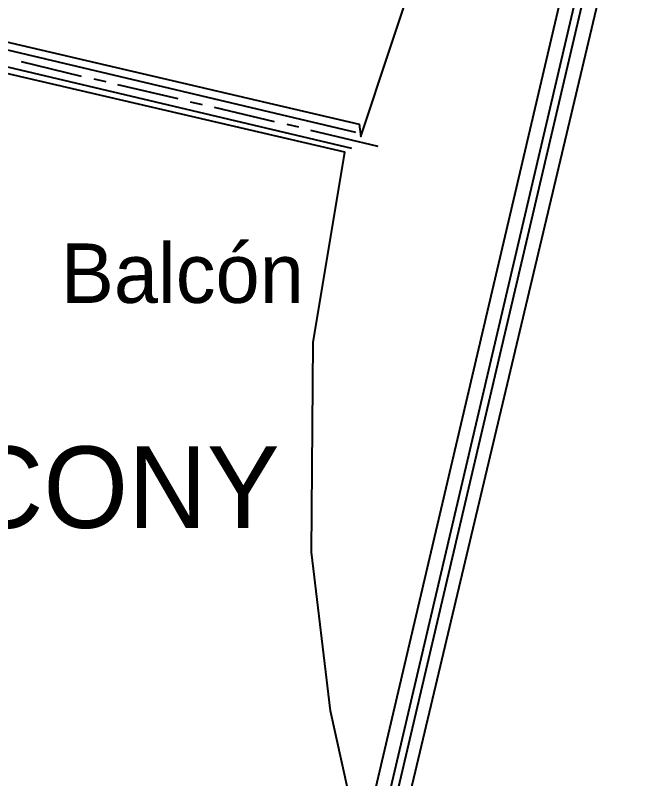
# Model space of a CAD drawing. Header units: feet. Extents: x -84 to 198, y -22 to 181.
# Drawn here: x 122.63 to 135.55, y 60.16 to 75.56 of the extents above; entities that cross this region are included whole.
import ezdxf
from ezdxf.enums import TextEntityAlignment as Align

# ---------------------------------------------------------------- set-up
doc = ezdxf.new("R2010")
doc.units = ezdxf.units.FT
for name, color, linetype in [('A-AREA-UNIDAD', 30, 'CONTINUOUS'), ('A-LINEA', 7, 'CONTINUOUS'), ('A-NOMBRE-ESPACIO', 2, 'CONTINUOUS'), ('A-TEXTO-PDF', 3, 'CONTINUOUS')]:
    doc.layers.add(name, color=color, linetype=linetype)

msp = doc.modelspace()

# ---------------------------------------------------------------- linework, layer by layer
at = {"layer": 'A-AREA-UNIDAD'}
for points in [[(66.752, 88.3733), (101.088, 80.2133), (101.408, 80.2133), (101.632, 80.48), (104, 79.9289), (104.352, 79.68), (104.24, 79.2889), (105.312, 79.2533), (117.472, 76.3733), (117.568, 75.9644), (118.96, 75.84), (129.568, 73.3689), (129.6, 73.12), (130.8, 76.7289), (131.968, 79.2889), (133.76, 82.2933), (136.4, 85.5644)], [(106.912, 44.2844), (118.752, 41.44), (119.808, 41.4044), (119.84, 40.3556), (119.392, 38.56), (126.56, 36.8356), (127.968, 39.3244), (129.28, 42.72), (130.24, 46.72), (130.592, 50.1689), (130.4, 55.1289), (128.992, 61.5289), (128.608, 64.7289), (128.64, 68.96), (129.28, 72.8), (118.048, 75.4133), (118, 75.6444), (117.472, 75.7689), (116.24, 75.68), (104.08, 78.5244)]]:
    msp.add_lwpolyline(points, dxfattribs=at)
at = {"layer": 'A-LINEA'}
for p, q in [((136.6481, 85.3763), (130.3393, 58.7828)), ((135.8181, 85.2106), (129.7083, 59.1515)), ((136.0668, 84.9887), (130.0297, 59.2399)), ((136.1961, 84.8822), (130.1969, 59.2823)), ((118.24, 75.8711), (129.4933, 73.2044)), ((118.16, 75.5378), (129.4133, 72.8844)), ((122.7467, 74.6311), (123.96, 74.3378)), ((124.2133, 74.2844), (124.4533, 74.2311)), ((124.6933, 74.1644), (125.9067, 73.8844)), ((126.16, 73.8178), (126.4, 73.7644)), ((126.64, 73.7111), (127.8533, 73.4178)), ((128.1067, 73.3644), (128.3467, 73.3111)), ((128.5867, 73.2444), (129.9467, 72.9244))]:
    msp.add_line(p, q, dxfattribs=at)

# ---------------------------------------------------------------- texts
at = {"layer": 'A-NOMBRE-ESPACIO'}
msp.add_text('Balcón', height=1.2, dxfattribs=at).set_placement((126, 69.76), align=Align.CENTER)
at = {"layer": 'A-TEXTO-PDF'}
msp.add_text('BALCONY', height=1.646, dxfattribs=at).set_placement((122.7031, 65.2185), align=Align.CENTER)

doc.saveas('drawing.dxf')
